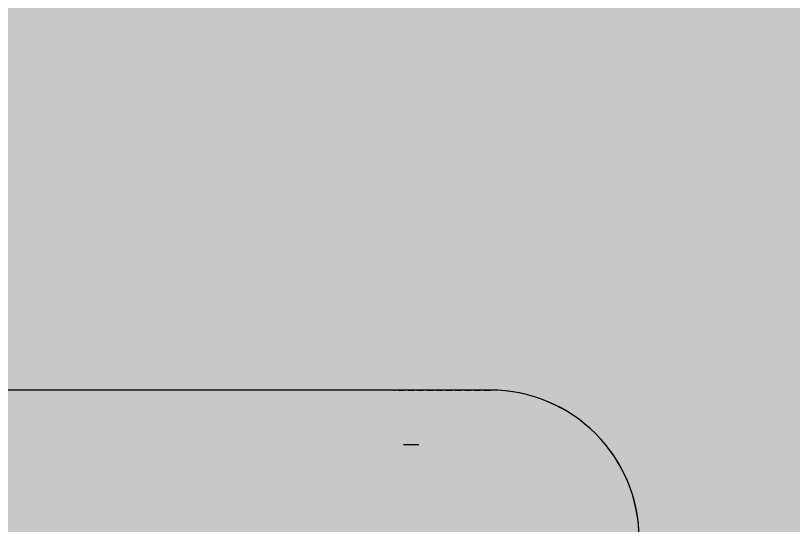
# Model space of a CAD drawing. Header units: millimetres. Extents: x 141848 to 1648660, y -821378 to -151356.
# Drawn here: x 190567 to 198403, y -266965 to -261833 of the extents above; entities that cross this region are included whole.
import ezdxf

# ---------------------------------------------------------------- set-up
doc = ezdxf.new("R2010")
doc.units = ezdxf.units.MM
doc.header["$MEASUREMENT"] = 0
doc.linetypes.add('HIDDEN', pattern=[0.375, 0.25, -0.125])
doc.layers.add('Cotations - 1_100', color=7, linetype='Continuous')
doc.layers.add('Sols_ Dalles', color=7, linetype='Continuous')
doc.styles.add('STYLE_GENERE_2', font='')
doc.styles.get('STYLE_GENERE_2').set_extended_font_data('Arial')
doc.dimstyles.new('STYLE_GENERE__2', dxfattribs={"dimtxt": 250, "dimasz": 190, "dimexe": 0.18, "dimexo": 0.0625, "dimgap": 0, "dimtad": 1, "dimlfac": 0.001, "dimzin": 0, "dimdsep": 46, "dimtxsty": 'STYLE_GENERE_2', "dimblk": 'ARROWHEAD_6', "dimblk1": 'ARROWHEAD_6', "dimblk2": 'ARROWHEAD_6', "dimcen": 0.09, "dimse1": 1, "dimse2": 1, "dimclrd": 7, "dimclre": 7, "dimclrt": 7, "dimazin": 0, "dimtfac": 1, "dimtdec": 4, "dimtmove": 0, "dimatfit": 3, "dimfxl": 0, "dimtolj": 1, "dimtzin": 0, "dimarcsym": 0})

# ---------------------------------------------------------------- blocks, each defined once
blk = doc.blocks.new('Dalle_27_1', base_point=(175317, -265609.8))
at = {"layer": 'Sols_ Dalles', "linetype": 'Continuous', "lineweight": 0, "true_color": 0x2e271c}
blk.add_hatch(color=250, dxfattribs=at).paths.add_polyline_path([(175317, -265609.8, 0.414214), (173317, -267609.8), (173317, -273599, 0.415791), (175327.8, -275599), (194877.9, -275451.7, 0.414214), (196867.1, -273441), (196856.2, -271418.8, -0.001346), (196856.2, -271408), (196856.2, -267609.8), (196856.2, -267109.8, 0.414214), (195356.2, -265609.8), (190394.7, -265609.8), (190394.7, -270609.8), (190571.1, -270609.8), (190571.1, -267596.8), (195571.1, -267563.7), (195571.1, -271408), (195571.2, -271408, 0.001346), (195571.2, -271425.7), (195571.1, -271425.7), (195582, -273450.5), (175394.7, -273590.2), (175394.7, -271810.1), (175394.7, -270609.8), (175394.7, -265609.8)])
at = {"layer": 'Sols_ Dalles', "color": 250, "linetype": 'Continuous', "lineweight": 5, "true_color": 0x1f1f1f, "flags": 128}
blk.add_lwpolyline([(175327.8, -275599), (194877.9, -275451.7, 0.414214), (196867.1, -273441), (196856.2, -271418.8, -0.001346), (196856.2, -271408), (196856.2, -267609.8), (196856.2, -267109.8, 0.414214), (195356.2, -265609.8), (190394.7, -265609.8)], format="xyb", dxfattribs=at)
blk = doc.blocks.new('*D635')
at = {"layer": 'Cotations - 1_100', "color": 7, "linetype": 'Continuous', "lineweight": 5}
for p, q in [((170588.6, -259410.6), (170588.6, -259260.6)), ((170688.6, -259510.6), (170488.6, -259310.6)), ((170776.1, -259410.6), (170401.1, -259410.6)), ((170588.6, -271829.4), (170588.6, -259410.6)), ((170488.6, -271729.4), (170688.6, -271929.4)), ((170776.1, -271829.4), (170401.1, -271829.4)), ((170588.6, -271979.4), (170588.6, -271829.4))]:
    blk.add_line(p, q, dxfattribs=at)
at = {"layer": 'Cotations - 1_100', "color": 7, "lineweight": 5, "insert": (170538.6, -266047.4), "char_height": 250, "attachment_point": 7, "rotation": 90, "style": 'STYLE_GENERE_2'}
blk.add_mtext('\\A1;{\\pql;\\fArial|b0|i0|c0|p38;12,42}', dxfattribs=at)
blk = doc.blocks.new('ARROWHEAD_6')
at = {"color": 0, "linetype": 'Continuous', "lineweight": 0}
for p, q in [((-0.5, -0.5), (0.5, 0.5)), ((0, 0), (-1, 0))]:
    blk.add_line(p, q, dxfattribs=at)

msp = doc.modelspace()

# ---------------------------------------------------------------- hatches: boundary and pattern name
at = {"linetype": 'Continuous', "lineweight": 0, "true_color": 0x6f6f6f}
h = msp.add_hatch(color=8, dxfattribs=at)
h.paths.add_polyline_path([(141848.442, -295062.571), (269220.821, -293826.868), (269220.821, -270902.734), (268763.049, -270902.734), (254213.6, -271040.575), (254213.6, -163437.635), (153156.2, -163437.635), (153156.2, -271040.575), (153182.962, -271040.57), (153183.146, -272000.514, -0.40942736), (149183.681, -275935.042), (141848.442, -275935.042)])
h.paths.add_polyline_path([(158435.584, -260639.953), (155145.584, -260639.953), (155145.584, -248364.953), (155145.584, -243089.974), (155145.584, -242189.974), (158435.584, -242189.974)], flags=0)
h.paths.add_polyline_path([(161503.433, -171995.57), (161503.433, -193810.571), (161503.433, -230015.57), (161503.433, -260810.571), (196775.042, -260810.571), (196775.042, -222495.57), (186955.542, -222495.57), (186955.542, -218295.57), (196754.55, -218295.57), (196754.55, -208495.57), (196754.55, -204495.57), (193355.542, -204495.57), (193355.542, -195161.535), (195576.034, -195161.535), (195576.034, -189810.571), (217850.068, -189810.571), (217850.068, -262266.885), (245610.045, -262266.885), (245610.045, -253395.571), (245626.034, -253395.571), (246426.034, -253395.571), (247826.034, -253395.571), (247826.034, -248005.571), (247826.034, -246605.571), (245626.034, -246605.571), (245610.045, -246605.571), (245610.045, -171995.57), (212806.28, -171995.57)], flags=0)
h.paths.add_polyline_path([(162737.042, -269433.913, -0.09031866), (162858.773, -268727.623, -0.20144873), (163912.639, -267592.74, -0.10421145), (164718.006, -267415.055), (165317.979, -267409.371, -0.10404461), (166125.354, -267571.244, -0.23825546), (167284.257, -268953.318, -0.05518862), (167336.836, -269390.334), (167338.931, -269611.438), (167351.046, -270890.267), (167092.583, -271892.761, -0.26794919), (165370.083, -272909.124), (164770.11, -272914.808, -0.19371746), (163379.252, -272370.185, -0.07056876), (163028.663, -271931.262, -0.1316525), (162751.253, -270933.845)], flags=0)
h.paths.add_polyline_path([(175327.752, -275599.002, -0.4157911), (173316.986, -273599.031), (173316.986, -273452.052), (173330.488, -267377.824, -0.3805567), (175316.986, -265609.826), (175394.714, -265609.826), (175394.714, -270609.826), (190394.714, -270609.826), (190394.714, -265609.826), (195356.191, -265609.826, -0.41421356), (196856.191, -267109.826), (196856.191, -273660.699, -0.34550161), (195137.285, -275433.432)], flags=0)
h.paths.add_polyline_path([(205510.093, -271504.083, -0.13447393), (205230.948, -270484.937), (205230.948, -268984.937, -0.41421356), (207230.948, -266984.937), (207830.948, -266984.937, -0.41421356), (209830.948, -268984.937), (209830.948, -270484.937, -0.12882035), (209574.03, -271465.581, -0.27093629), (207830.948, -272484.937), (207230.948, -272484.937, -0.26498)], flags=0)
h.paths.add_polyline_path([(217862.687, -273329.325), (217869.949, -267730.336, -0.09856151), (218100.718, -266943.721), (218117.681, -266951.545, -0.258849), (219955.479, -265605.827), (219953.141, -265587.294), (220637.569, -265587.294), (220637.569, -265687.294), (220637.569, -270687.294), (250537.569, -270687.294), (250537.569, -265687.294), (252208.004, -265687.294), (254186.294, -265687.294), (254186.294, -267687.294), (254186.294, -271062.255, 0.00134576), (254186.323, -271073.021), (254197.209, -273095.233, -0.41421356), (252208.004, -275105.97), (243484.534, -275105.97, -0.00518896), (243431.438, -275116.103), (235447.992, -275196.191), (220071.012, -275253.24, -0.38655333), (217873.089, -273475.385, -0.02518922)], flags=0)
at = {"linetype": 'Continuous', "lineweight": 0, "true_color": 0xa7a7a7}
msp.add_hatch(color=253, dxfattribs=at).paths.add_polyline_path([(181159.81, -266071.404, 1), (191159.81, -266071.404, 1)])
at = {"layer": 'Sols_ Dalles', "linetype": 'Continuous', "lineweight": 0, "true_color": 0x2e271c}
msp.add_hatch(color=250, dxfattribs=at).paths.add_polyline_path([(190394.714, -270609.826), (190571.148, -270609.826), (190571.148, -267596.842), (190571.148, -267563.708), (195571.148, -267563.708), (195571.148, -271263.708), (196856.191, -271263.708), (196856.191, -267609.826), (196856.191, -267109.826, 0.41421356), (195356.191, -265609.826), (190394.714, -265609.826)])

# ---------------------------------------------------------------- linework, layer by layer
at = {"color": 12, "linetype": 'HIDDEN', "lineweight": 5, "true_color": 0xcc0000}
msp.add_line((194381.814, -265609.826), (195356.191, -265609.826), dxfattribs=at)
at = {"color": 253, "linetype": 'Continuous', "lineweight": 5, "true_color": 0x9f9f9f}
msp.add_line((194634.94, -266163.063), (194479.902, -266163.063), dxfattribs=at)
at = {"color": 9, "linetype": 'Continuous', "lineweight": 5}
msp.add_lwpolyline([(173316.986, -273452.052), (173316.986, -273599.031, 0.4157911), (175327.752, -275599.002), (195137.285, -275433.432, 0.34550161), (196856.191, -273660.699), (196856.191, -267109.826, 0.41421356), (195356.191, -265609.826), (190394.714, -265609.826), (190394.714, -270609.826), (175394.714, -270609.826), (175394.714, -265609.826), (175316.986, -265609.826, 0.3805567), (173330.488, -267377.824)], format="xyb", close=True, dxfattribs=at)
at = {"layer": 'Sols_ Dalles', "color": 7, "linetype": 'Continuous', "lineweight": 5, "flags": 128}
msp.add_lwpolyline([(190394.714, -270609.826), (190571.148, -270609.826), (190571.148, -267596.842), (190571.148, -267563.708), (195571.148, -267563.708), (195571.148, -271263.708), (196856.191, -271263.708), (196856.191, -267609.826), (196856.191, -267109.826, 0.41421356), (195356.191, -265609.826), (190394.714, -265609.826)], format="xyb", close=True, dxfattribs=at)

# ---------------------------------------------------------------- block references
at = {"layer": 'Sols_ Dalles', "color": 250, "linetype": 'Continuous', "lineweight": 5, "true_color": 0x1f1f1f}
msp.add_blockref('Dalle_27_1', (175316.986, -265609.826), dxfattribs=at)

# ---------------------------------------------------------------- dimensions: what is measured, and where the dimension line sits
at = {"layer": 'Cotations - 1_100', "color": 7, "linetype": 'Continuous', "lineweight": 5}
dim = msp.add_linear_dim(base=(170588.579, -259410.571), p1=(173777.126, -271829.431), p2=(195375.042, -259410.571), angle=90, dimstyle='STYLE_GENERE__2', dxfattribs=at)
dim.commit()
dim.dimension.update_dxf_attribs({"geometry": '*D635', "text_midpoint": (170413.579, -265627.429), "dimtype": 160, "text_rotation": 90})

doc.saveas('drawing.dxf')
